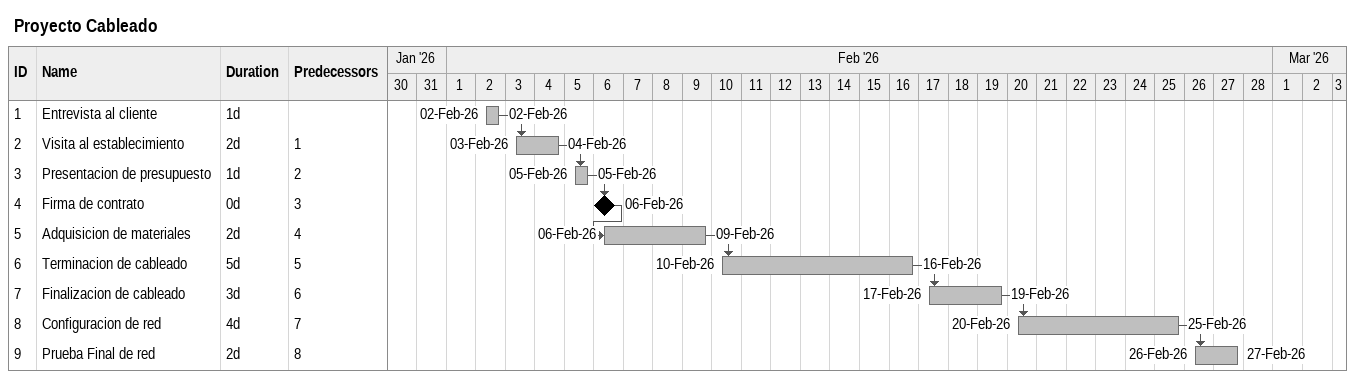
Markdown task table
Proyecto Cableado

| ID | Task | Duration | Start | Finish | Predecessors |
|---|---|---|---|---|---|
| 1 | Entrevista al cliente | 1d | 2026-02-02 | 2026-02-02 |  |
| 2 | Visita al establecimiento | 2d | 2026-02-03 | 2026-02-04 | 1 |
| 3 | Presentacion de presupuesto | 1d | 2026-02-05 | 2026-02-05 | 2 |
| 4 | Firma de contrato | 0d | 2026-02-06 | 2026-02-06 | 3 |
| 5 | Adquisicion de materiales | 2d | 2026-02-06 | 2026-02-09 | 4 |
| 6 | Terminacion de cableado | 5d | 2026-02-10 | 2026-02-16 | 5 |
| 7 | Finalizacion de cableado | 3d | 2026-02-17 | 2026-02-19 | 6 |
| 8 | Configuracion de red | 4d | 2026-02-20 | 2026-02-25 | 7 |
| 9 | Prueba Final de red | 2d | 2026-02-26 | 2026-02-27 | 8 |
